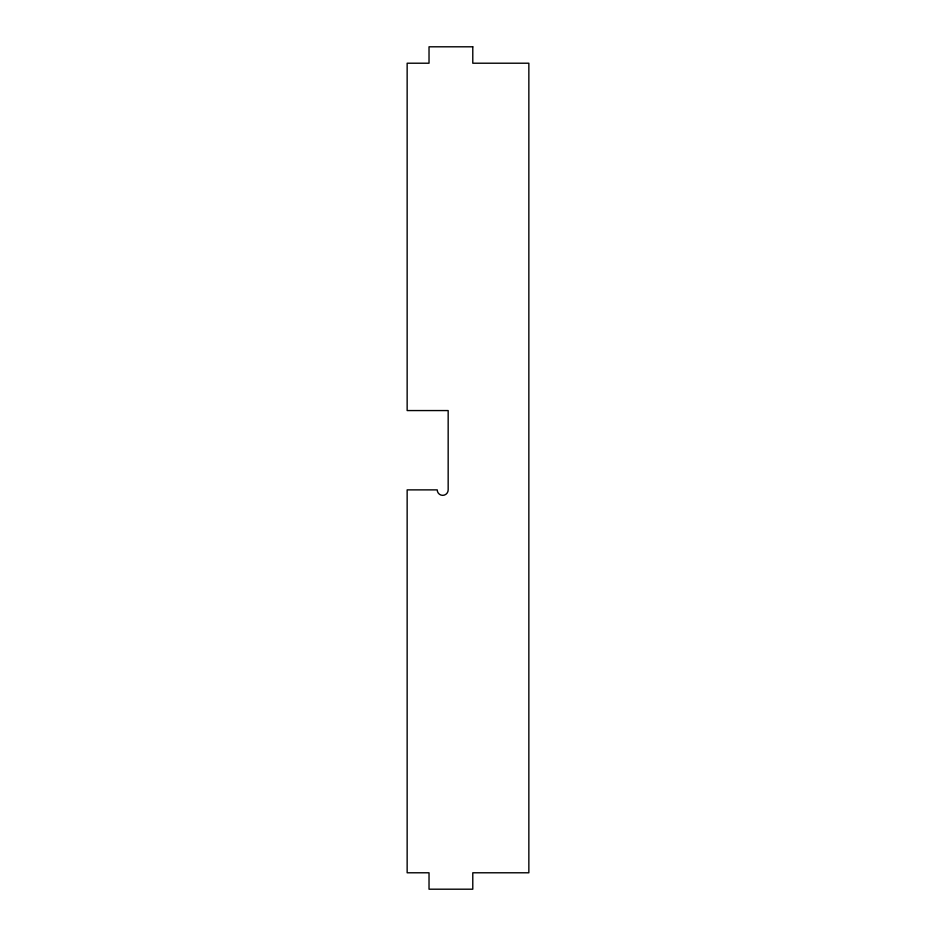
<?xml version="1.0" encoding="UTF-8"?>
<svg xmlns="http://www.w3.org/2000/svg" width="936" height="936" viewBox="0 0 936 936"><rect width="100%" height="100%" fill="white"/><g stroke="black" fill="none" stroke-linecap="round" stroke-linejoin="round"><path stroke-width="1.4" d="M472.785 46.8L429.027 46.8L429.027 63.215L407.148 63.215L407.148 410.565L448.168 410.565L448.168 489.879A5.476 5.476 0 0 1 442.705 495.355A5.476 5.476 0 0 1 437.229 489.879L407.148 489.879L407.148 872.785L429.027 872.785L429.027 889.2L472.785 889.2L472.785 872.785L528.852 872.785L528.852 63.215L472.785 63.215L472.785 46.8"/></g></svg>
